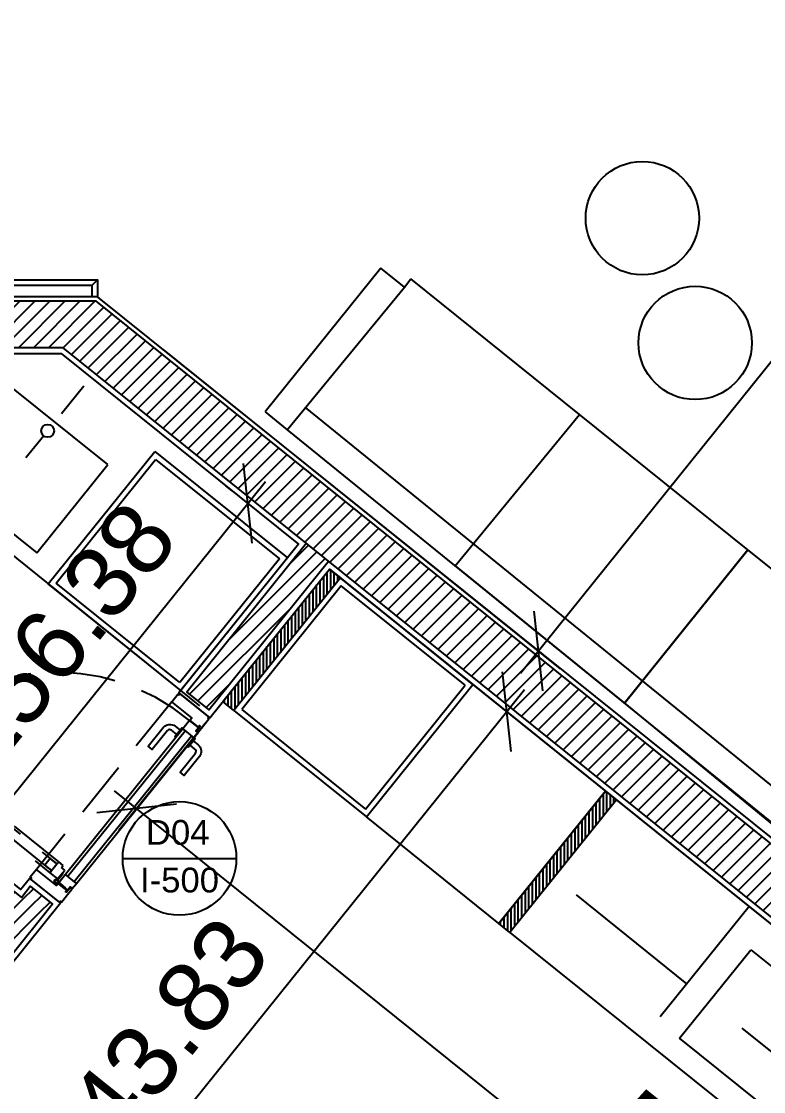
# Model space of a CAD drawing. Extents: x -1.7 to 46.3, y -159.8 to -77.2.
# Drawn here: x 16.023 to 18.641, y -93.626 to -89.849 of the extents above; entities that cross this region are included whole.
import ezdxf
from ezdxf.enums import TextEntityAlignment as Align

# ---------------------------------------------------------------- set-up
doc = ezdxf.new("R2010")
doc.units = 0
doc.header["$MEASUREMENT"] = 0
doc.header["$PDMODE"] = 35
doc.header["$PDSIZE"] = 0.3
for name, pattern in [('9-48-Xref plan$0$DASHED', [0.75, 0.5, -0.25]), ('9-48-Xref plan$0$HIDDEN', [0.3, 0.2, -0.1]), ('DASHDOT2', [0.5, 0.25, -0.125, 0, -0.125]), ('DASHED', [0.75, 0.5, -0.25])]:
    doc.linetypes.add(name, pattern=pattern)
doc.layers.get('0').update_dxf_attribs({"linetype": 'CONTINUOUS'})
doc.layers.get('DEFPOINTS').update_dxf_attribs({"linetype": 'CONTINUOUS'})
for name, color, linetype in [('0-DASHED', 8, 'DASHED'), ('60%', 7, 'CONTINUOUS'), ('9-48-Xref plan$0$0-DASHED', 8, '9-48-Xref plan$0$DASHED'), ('9-48-Xref plan$0$A-HATCH-CONC', 8, 'CONTINUOUS'), ('9-48-Xref plan$0$AR10-METAL', 243, 'CONTINUOUS'), ('9-48-Xref plan$0$AR12-WOOD', 42, 'CONTINUOUS'), ('9-48-Xref plan$0$AR13-PLST', 31, 'CONTINUOUS'), ('9-48-Xref plan$0$AR19-DOORS', 34, 'CONTINUOUS'), ('9-48-Xref plan$0$CON02-NON-STRUCT', 5, 'CONTINUOUS'), ('9-48-Xref plan$0$HT03-NON-STRUCT', 52, 'CONTINUOUS'), ('9-48-Xref plan$0$INT04-HINGE', 242, 'CONTINUOUS'), ('a-dim', 3, 'CONTINUOUS'), ('AR25-FURN', 142, 'CONTINUOUS'), ('AR26-SANIT', 143, 'CONTINUOUS'), ('AR27-KITCHEN', 42, 'CONTINUOUS'), ('DM02-AX-50', 11, 'CONTINUOUS'), ('DM04-ARCH-100', 21, 'CONTINUOUS'), ('SMB05-DOOR-NO', 32, 'CONTINUOUS')]:
    doc.layers.add(name, color=color, linetype=linetype)
doc.styles.add('A100-STEXT', font='ARIAL.TTF', dxfattribs={"height": 0.25})
doc.styles.add('raa', font='ARIAL.TTF')
doc.dimstyles.new('A100-DIM', dxfattribs={"dimtxt": 0.25, "dimasz": 0.2, "dimexe": 0.1, "dimexo": 0.3, "dimgap": 0.1, "dimtad": 1, "dimlfac": 100, "dimrnd": 0.5, "dimdsep": 46, "dimtxsty": 'A100-STEXT', "dimblk1": 'OBLIQUE', "dimblk2": 'OBLIQUE', "dimsah": 1, "dimcen": -0.05, "dimdle": 0.1, "dimclrd": 15, "dimclre": 15, "dimclrt": 256, "dimadec": 0, "dimazin": 0, "dimtfac": 0.28, "dimtix": 1, "dimtmove": 2, "dimatfit": 3, "dimldrblk": 'OBLIQUE', "dimfxl": 0, "dimtolj": 1, "dimarcsym": 0})
doc.dimstyles.new('dim-law', dxfattribs={"dimtxt": 0.25, "dimasz": 0.2, "dimexe": 0.1, "dimexo": 0.3, "dimgap": 0.1, "dimtad": 1, "dimlfac": 100, "dimdsep": 46, "dimtxsty": 'A100-STEXT', "dimblk1": 'OBLIQUE', "dimblk2": 'OBLIQUE', "dimsah": 1, "dimcen": -0.05, "dimdle": 0.1, "dimclrd": 15, "dimclre": 15, "dimclrt": 256, "dimadec": 0, "dimazin": 0, "dimtfac": 0.28, "dimtix": 1, "dimtmove": 2, "dimatfit": 3, "dimldrblk": 'OBLIQUE', "dimfxl": 0, "dimtolj": 1, "dimarcsym": 0})
pattern_1 = [(45, (8.92711, -200.333704), (-0.026516504, 0.026516504), [])]

# ---------------------------------------------------------------- blocks, each defined once
blk = doc.blocks.new('_OBLIQUE')
at = {"color": 0, "linetype": 'ByBlock'}
blk.add_line((-0.5, -0.5), (0.5, 0.5), dxfattribs=at)
blk = doc.blocks.new('*D190')
at = {"layer": '60%', "color": 15, "lineweight": -2}
for p, q in [((14.1028, -80.98), (17.1503, -77.1905)), ((17.0097, -77.2058), (45.0024, -99.7176)), ((41.9397, -103.3664), (44.9872, -99.577))]:
    blk.add_line(p, q, dxfattribs=at)
at = {"layer": 'DEFPOINTS', "color": 0}
for p in [(13.9148, -81.2137), (44.9245, -99.6549), (41.7517, -103.6002)]:
    blk.add_point(p, dxfattribs=at)
at = {"layer": '60%', "color": 15, "lineweight": -2, "xscale": 0.2, "yscale": 0.2, "zscale": 0.2}
for p, rotation in [((17.0876, -77.2685), 141.1937093848894), ((44.9245, -99.6549), 321.1937093848894)]:
    blk.add_blockref('_OBLIQUE', p, dxfattribs=dict(at, rotation=rotation))
at = {"layer": '60%', "insert": (31.1488, -88.2842), "char_height": 0.25, "attachment_point": 5, "rotation": 321.1937, "style": 'A100-STEXT'}
blk.add_mtext('\\A1;3572', dxfattribs=at)
blk = doc.blocks.new('*D268')
at = {"layer": 'a-dim', "color": 15, "lineweight": -2}
for p, q in [((20.7943, -85.7004), (22.1933, -86.8254)), ((17.7837, -92.149), (22.178, -86.6848)), ((16.5254, -91.0087), (17.9243, -92.1337))]:
    blk.add_line(p, q, dxfattribs=at)
at = {"layer": 'DEFPOINTS', "color": 0}
for p in [(20.5605, -85.5124), (22.1153, -86.7627), (16.2916, -90.8207)]:
    blk.add_point(p, dxfattribs=at)
at = {"layer": 'a-dim', "color": 15, "lineweight": -2, "xscale": 0.2, "yscale": 0.2, "zscale": 0.2}
for p, rotation in [((22.1153, -86.7627), 51.19370933607357), ((17.8464, -92.071), 231.1937093360736)]:
    blk.add_blockref('_OBLIQUE', p, dxfattribs=dict(at, rotation=rotation))
at = {"layer": 'a-dim', "insert": (19.8035, -89.2742), "char_height": 0.25, "attachment_point": 5, "rotation": 51.1937, "style": 'A100-STEXT'}
blk.add_mtext('\\A1;681.19', dxfattribs=at)
blk = doc.blocks.new('*D269')
at = {"layer": 'a-dim', "color": 15, "lineweight": -2}
for p, q in [((14.4345, -83.4474), (14.6089, -83.2305)), ((22.9692, -90.0821), (14.4683, -83.2457)), ((22.7794, -90.1585), (22.9539, -89.9415))]:
    blk.add_line(p, q, dxfattribs=at)
at = {"layer": 'DEFPOINTS', "color": 0}
for p in [(14.5463, -83.3084), (14.2464, -83.6812), (22.5914, -90.3923)]:
    blk.add_point(p, dxfattribs=at)
at = {"layer": 'a-dim', "color": 15, "lineweight": -2, "xscale": 0.2, "yscale": 0.2, "zscale": 0.2}
for p, rotation in [((14.5463, -83.3084), 141.1937093955187), ((22.8913, -90.0194), 321.1937093955187)]:
    blk.add_blockref('_OBLIQUE', p, dxfattribs=dict(at, rotation=rotation))
at = {"layer": 'a-dim', "insert": (18.8614, -86.4865), "char_height": 0.25, "attachment_point": 5, "rotation": 321.1937, "style": 'A100-STEXT'}
blk.add_mtext('\\A1;1070.87', dxfattribs=at)
blk = doc.blocks.new('*D273')
at = {"layer": 'a-dim', "color": 15, "lineweight": -2}
for p, q in [((15.7794, -92.8468), (16.8848, -91.4723)), ((16.7664, -91.5055), (16.7442, -91.4876)), ((15.7864, -92.7241), (15.7641, -92.7062))]:
    blk.add_line(p, q, dxfattribs=at)
at = {"layer": 'DEFPOINTS', "color": 0}
for p in [(16.8221, -91.5503), (17.0002, -91.6935), (16.0202, -92.9122)]:
    blk.add_point(p, dxfattribs=at)
at = {"layer": 'a-dim', "color": 15, "lineweight": -2, "xscale": 0.2, "yscale": 0.2, "zscale": 0.2}
for p, rotation in [((16.8221, -91.5503), 51.19360855316758), ((15.8421, -92.7689), 231.1936085531676)]:
    blk.add_blockref('_OBLIQUE', p, dxfattribs=dict(at, rotation=rotation))
at = {"layer": 'a-dim', "insert": (16.1546, -92.0169), "char_height": 0.25, "attachment_point": 5, "rotation": 51.1936, "style": 'A100-STEXT'}
blk.add_mtext('\\A1;156.38', dxfattribs=at)
blk = doc.blocks.new('*D274')
at = {"layer": 'a-dim', "color": 15, "lineweight": -2}
for p, q in [((15.518, -95.042), (17.7981, -92.2068)), ((17.8078, -92.343), (17.8133, -92.3474)), ((15.653, -95.0223), (15.6586, -95.0268))]:
    blk.add_line(p, q, dxfattribs=at)
at = {"layer": 'DEFPOINTS', "color": 0}
for p in [(17.574, -92.155), (17.7354, -92.2848), (15.4193, -94.8343)]:
    blk.add_point(p, dxfattribs=at)
at = {"layer": 'a-dim', "color": 15, "lineweight": -2, "xscale": 0.2, "yscale": 0.2, "zscale": 0.2}
for p, rotation in [((17.7354, -92.2848), 51.1937050809596), ((15.5807, -94.9641), 231.1937050809596)]:
    blk.add_blockref('_OBLIQUE', p, dxfattribs=dict(at, rotation=rotation))
at = {"layer": 'a-dim', "insert": (16.4806, -93.4817), "char_height": 0.25, "attachment_point": 5, "rotation": 51.1937, "style": 'A100-STEXT'}
blk.add_mtext('\\A1;343.83', dxfattribs=at)
blk = doc.blocks.new('*D275')
at = {"layer": 'a-dim', "color": 15, "lineweight": -2}
for p, q in [((16.6718, -92.3263), (16.3674, -92.7048)), ((20.4452, -95.8558), (16.3521, -92.5642)), ((20.609, -95.4926), (20.3046, -95.8711))]:
    blk.add_line(p, q, dxfattribs=at)
at = {"layer": 'DEFPOINTS', "color": 0}
for p in [(16.8598, -92.0925), (16.43, -92.6269), (20.797, -95.2588)]:
    blk.add_point(p, dxfattribs=at)
at = {"layer": 'a-dim', "color": 15, "lineweight": -2, "xscale": 0.2, "yscale": 0.2, "zscale": 0.2}
for p, rotation in [((16.43, -92.6269), 141.1937050809955), ((20.3672, -95.7932), 321.1937050809955)]:
    blk.add_blockref('_OBLIQUE', p, dxfattribs=dict(at, rotation=rotation))
at = {"layer": 'a-dim', "insert": (18.5413, -94.0326), "char_height": 0.25, "attachment_point": 5, "rotation": 321.1937, "style": 'A100-STEXT'}
blk.add_mtext('\\A1;505.24', dxfattribs=at)

msp = doc.modelspace()

# ---------------------------------------------------------------- hatches: boundary and pattern name
at = {"layer": '9-48-Xref plan$0$HT03-NON-STRUCT'}
h = msp.add_hatch(dxfattribs=at)
h.set_pattern_fill('ANSI31', color=252, scale=0.3, style=0, double=1)
h.set_pattern_definition(pattern_1)
h.paths.add_polyline_path([(15.37837, -90.83568), (15.37837, -91.00068), (16.1706, -91.00068), (20.04242, -94.11441), (20.16776, -93.95856), (16.28455, -90.83568)])
h = msp.add_hatch(dxfattribs=at)
h.set_pattern_fill('ANSI31', color=252, scale=0.3, style=0, double=1)
h.set_pattern_definition([(45, (8.910545, -200.32038), (-0.026516504, 0.026516504), [])])
h.paths.add_polyline_path([(16.6066, -92.21584), (16.68453, -92.27851), (17.10673, -91.75352), (17.0288, -91.69085)])
h = msp.add_hatch(dxfattribs=at)
h.set_pattern_fill('ANSI31', color=252, scale=0.3, style=0, double=1)
h.set_pattern_definition(pattern_1)
h.paths.add_polyline_path([(16.05465, -92.90124), (16.02326, -92.94027), (16.10167, -93.00333), (16.13302, -92.96436)])
h.paths.add_polyline_path([(13.81048, -91.98568), (14.83624, -91.98568), (16.10164, -93.00331), (15.97627, -93.15921), (14.7658, -92.18568), (13.81048, -92.18568)])

# ---------------------------------------------------------------- linework, layer by layer
msp.add_line((17.00068, -91.6939), (16.58532, -92.21033))
at = {"layer": '0-DASHED'}
msp.add_line((18.59048, -92.97226), (18.21464, -93.43961), dxfattribs=at)
at = {"layer": '9-48-Xref plan$0$0-DASHED', "ltscale": 10}
for p, q in [((16.14952, -92.8773), (16.16855, -92.85367)), ((16.15129, -92.87829), (16.17011, -92.85492)), ((16.17011, -92.85492), (16.16855, -92.85367))]:
    msp.add_line(p, q, dxfattribs=at)
for points in [[(16.14863, -92.82221), (16.12527, -92.80339), (16.10645, -92.82676), (16.12981, -92.84557)], [(16.17589, -92.84417), (16.16457, -92.83505), (16.17084, -92.82726), (16.1549, -92.81442), (16.12354, -92.85336), (16.1508, -92.87532)]]:
    msp.add_lwpolyline(points, close=True, dxfattribs=at)
at = {"layer": '9-48-Xref plan$0$A-HATCH-CONC', "linetype": '9-48-Xref plan$0$HIDDEN'}
msp.add_lwpolyline([(16.55343, -92.25007), (16.07667, -92.84194)], dxfattribs=at)
for points in [[(16.1549, -92.81442), (15.63553, -92.3961), (15.62926, -92.40389), (16.14863, -92.82221)], [(16.12981, -92.84557), (15.61044, -92.42725), (15.60417, -92.43504), (16.12354, -92.85336)]]:
    msp.add_lwpolyline(points, close=True, dxfattribs=at)
msp.add_arc((16.14398, -92.88557), 0.73986, 50.30817, 137.09989, dxfattribs=at)
at = {"layer": '9-48-Xref plan$0$AR10-METAL', "ltscale": 70}
for points in [[(16.56567, -92.33631), (16.58281, -92.35011), (16.57089, -92.36491), (16.55298, -92.35048, 0.4142136), (16.53892, -92.352), (16.48497, -92.41897), (16.47017, -92.40706), (16.52349, -92.34086, -0.4142136)], [(16.65121, -92.44373), (16.5979, -92.50993), (16.5831, -92.49801), (16.63704, -92.43103, 0.4142136), (16.63553, -92.41697), (16.61762, -92.40255), (16.62954, -92.38775), (16.64667, -92.40155, -0.4142136)]]:
    msp.add_lwpolyline(points, format="xyb", close=True, dxfattribs=at)
for points in [[(16.56462, -92.3727), (16.58971, -92.34155), (16.5936, -92.34468), (16.56851, -92.37583)], [(16.61134, -92.41033), (16.63644, -92.37918), (16.63254, -92.37605), (16.60745, -92.4072)]]:
    msp.add_lwpolyline(points, close=True, dxfattribs=at)
at = {"layer": '9-48-Xref plan$0$AR12-WOOD'}
msp.add_lwpolyline([(13.73948, -90.76088), (16.29159, -90.76088), (16.27159, -90.78069), (13.73948, -90.78069)], close=True, dxfattribs=at)
for points in [[(16.27159, -90.78069), (16.27159, -90.82068)], [(16.29159, -90.76088), (16.29159, -90.82068)]]:
    msp.add_lwpolyline(points, dxfattribs=at)
at = {"layer": '9-48-Xref plan$0$AR13-PLST', "ltscale": 0.25}
for points in [[(20.1803, -93.94298), (16.29159, -90.82068), (13.79048, -90.82068), (13.79048, -91.02068), (14.15837, -91.02068), (14.15837, -91.25568), (15.39837, -91.25568), (15.39837, -91.02068), (16.16355, -91.02068), (17.00068, -91.6939), (16.57848, -92.21889), (16.68758, -92.30663), (17.10978, -91.78164), (20.02989, -94.13), (20.02989, -94.13), (20.02989, -94.13), (20.02989, -94.13), (20.02989, -94.13)], [(15.22575, -92.58123), (14.75875, -92.20568), (13.79048, -92.20568), (13.79048, -91.96568), (14.84328, -91.96568), (16.02021, -92.91216), (16.05161, -92.87311), (16.16113, -92.96132), (15.97935, -93.18735), (15.33489, -92.669)]]:
    msp.add_lwpolyline(points, dxfattribs=at)
at = {"layer": '9-48-Xref plan$0$AR19-DOORS', "linetype": 'Continuous'}
for points in [[(16.64736, -92.33857), (16.61774, -92.31471), (16.62401, -92.30693), (16.55343, -92.25007), (16.55343, -92.25007), (16.55342, -92.25006), (16.57537, -92.22281), (16.57942, -92.22607), (16.58256, -92.22217), (16.68399, -92.30387), (16.68085, -92.30776), (16.6849, -92.31103), (16.66638, -92.33402), (16.66324, -92.33792), (16.64756, -92.35739), (16.64136, -92.3524), (16.65424, -92.33641), (16.65113, -92.3339), (16.64736, -92.33857)], [(16.18318, -92.91488), (16.15356, -92.89102), (16.14728, -92.89881), (16.07669, -92.84195), (16.07669, -92.84195), (16.07667, -92.84194), (16.05472, -92.8692), (16.05877, -92.87246), (16.05563, -92.87635), (16.15708, -92.95806), (16.16021, -92.95417), (16.16426, -92.95743), (16.18279, -92.93443), (16.18592, -92.93054), (16.2016, -92.91107), (16.19541, -92.90607), (16.18253, -92.92206), (16.17941, -92.91955), (16.18318, -92.91488)]]:
    msp.add_lwpolyline(points, dxfattribs=at)
for points in [[(16.6316, -92.37721), (16.64632, -92.35894), (16.63854, -92.35266), (16.64765, -92.34135), (16.6165, -92.31626), (16.59266, -92.34585)], [(16.18643, -92.86614), (16.60045, -92.35212), (16.59266, -92.34585), (16.17865, -92.85987)], [(16.21759, -92.89123), (16.6316, -92.37721), (16.62381, -92.37094), (16.2098, -92.88496)], [(16.18596, -92.91456), (16.19508, -92.90324), (16.20286, -92.90951), (16.21759, -92.89123), (16.17865, -92.85987), (16.15481, -92.88946)]]:
    msp.add_lwpolyline(points, close=True, dxfattribs=at)
at = {"layer": '9-48-Xref plan$0$CON02-NON-STRUCT'}
for points in [[(15.37837, -90.83568), (16.28455, -90.83568), (20.16776, -93.95856), (20.16776, -93.95856), (20.16776, -93.95856), (20.16776, -93.95856), (20.16776, -93.95856), (20.04242, -94.11441), (16.1706, -91.00068), (15.37837, -91.00068), (15.37837, -90.83568)], [(17.02875, -91.69092), (16.6066, -92.21584), (16.68453, -92.27851), (17.10667, -91.75359)], [(13.81048, -91.98568), (14.83624, -91.98568), (16.02326, -92.94027), (16.05465, -92.90124), (16.13302, -92.96436), (15.97627, -93.15921), (14.7658, -92.18568), (13.81048, -92.18568), (13.81048, -91.98568)]]:
    msp.add_lwpolyline(points, dxfattribs=at)
at = {"layer": '9-48-Xref plan$0$HT03-NON-STRUCT', "ltscale": 300}
msp.add_line((20.03393, -94.13325), (17.10978, -91.78164), dxfattribs=at)
at = {"layer": '9-48-Xref plan$0$INT04-HINGE', "ltscale": 0.8}
for p, q in [((16.15094, -92.89052), (16.17458, -92.90956)), ((16.15247, -92.88918), (16.17583, -92.908)), ((16.15278, -92.88879), (16.17615, -92.90761)), ((16.15377, -92.88702), (16.1774, -92.90605)), ((16.17458, -92.90956), (16.17583, -92.908)), ((16.17615, -92.90761), (16.1774, -92.90605))]:
    msp.add_line(p, q, dxfattribs=at)
for radius in [0.0075, 0.0075, 0.0075, 0.0075, 0.0075, 0.0075, 0.0075, 0.0075, 0.0075, 0.0075, 0.0075, 0.0075, 0.0075, 0.0075, 0.0075, 0.0075, 0.0075, 0.0075, 0.0075, 0.0075, 0.0075, 0.0075, 0.0075, 0.0075, 0.0075, 0.0075, 0.0075, 0.0075, 0.0075, 0.0075, 0.0075, 0.0075, 0.0055, 0.0055, 0.0055, 0.0055, 0.0055, 0.0055, 0.0055, 0.0055, 0.0055, 0.0055, 0.0055, 0.0055, 0.0055, 0.0055, 0.0055, 0.0055, 0.0055, 0.0055, 0.0055, 0.0055, 0.0055, 0.0055, 0.0055, 0.0055, 0.0055, 0.0055, 0.0055, 0.0055, 0.0055, 0.0055, 0.0055, 0.0055]:
    msp.add_circle((16.14678, -92.88428), radius, dxfattribs=at)
at = {"layer": 'AR25-FURN', "linetype": 'Continuous'}
for p, q in [((17.29101, -90.71974), (16.88291, -91.2272)), ((17.37425, -90.78676), (17.29101, -90.71974)), ((16.96083, -91.28987), (17.37425, -90.78676)), ((16.88291, -91.2272), (16.96083, -91.28987)), ((19.34889, -93.09762), (17.02527, -91.21132)), ((18.58602, -91.71366), (17.99177, -91.23576)), ((16.96083, -91.28987), (19.28522, -93.1768)), ((18.58602, -91.71366), (18.15031, -92.25549)), ((18.15031, -92.25549), (18.58602, -91.71366)), ((19.17982, -92.19119), (18.58602, -91.71366)), ((17.55309, -91.77066), (18.15031, -92.25549)), ((18.15031, -92.25549), (18.73988, -92.73824))]:
    msp.add_line(p, q, dxfattribs=at)
at = {"layer": 'AR25-FURN'}
for p, q in [((17.37425, -90.78676), (17.3975, -90.75785)), ((17.99177, -91.23576), (17.3975, -90.75785)), ((17.55309, -91.77066), (17.99177, -91.23576))]:
    msp.add_line(p, q, dxfattribs=at)
for centre in [(18.21388, -90.5434), (18.40006, -90.98363)]:
    msp.add_circle(centre, 0.2, dxfattribs=at)
at = {"layer": 'AR26-SANIT'}
for p, q in [((16.32815, -91.41318), (15.9541, -91.11237)), ((15.70342, -91.42407), (16.07747, -91.72488)), ((16.07747, -91.72488), (16.32815, -91.41318)), ((18.34522, -93.43682), (18.5959, -93.12511)), ((18.5959, -93.12511), (19.14138, -93.56379)), ((18.89071, -93.8755), (18.34522, -93.43682))]:
    msp.add_line(p, q, dxfattribs=at)
msp.add_circle((16.11606, -91.29394), 0.02259, dxfattribs=at)
at = {"layer": 'AR27-KITCHEN'}
for p, q in [((15.39837, -91.25568), (16.65195, -92.26392)), ((16.11775, -91.83433), (16.49381, -91.36669)), ((16.49381, -91.36669), (16.96138, -91.74269)), ((16.14587, -91.83128), (16.49686, -91.3948)), ((16.49686, -91.3948), (16.93326, -91.74574)), ((16.93326, -91.74574), (16.58234, -92.18215)), ((16.96138, -91.74269), (16.58539, -92.21027)), ((16.73377, -92.2492), (17.10978, -91.78164)), ((17.08961, -91.8865), (17.08961, -91.80672)), ((17.10211, -91.87096), (17.10211, -91.79118)), ((17.10978, -91.78164), (17.14875, -91.81297)), ((17.11461, -91.85542), (17.11461, -91.78552)), ((17.12711, -91.83987), (17.12711, -91.79557)), ((17.13961, -91.82433), (17.13961, -91.80563)), ((16.58539, -92.21027), (16.11775, -91.83433)), ((16.58234, -92.18215), (16.14587, -91.83128)), ((17.14875, -91.81297), (16.77273, -92.28053)), ((17.14875, -91.81297), (16.77273, -92.28053)), ((17.1518, -91.84109), (16.80085, -92.27748)), ((17.06461, -91.91759), (17.06461, -91.83781)), ((17.07711, -91.90205), (17.07711, -91.82226)), ((17.61632, -92.18897), (17.14875, -91.81297)), ((17.5882, -92.19202), (17.1518, -91.84109)), ((17.03961, -91.94868), (17.03961, -91.86889)), ((17.05211, -91.93313), (17.05211, -91.85335)), ((17.00211, -91.99531), (17.00211, -91.91552)), ((17.01461, -91.97976), (17.01461, -91.89998)), ((17.02711, -91.96422), (17.02711, -91.88444)), ((16.97711, -92.02639), (16.97711, -91.94661)), ((16.98961, -92.01085), (16.98961, -91.93107)), ((16.93961, -92.07302), (16.93961, -91.99324)), ((16.95211, -92.05748), (16.95211, -91.9777)), ((16.96461, -92.04194), (16.96461, -91.96215)), ((16.91461, -92.10411), (16.91461, -92.02433)), ((16.92711, -92.08857), (16.92711, -92.00878)), ((16.87711, -92.15074), (16.87711, -92.07096)), ((16.88961, -92.1352), (16.88961, -92.05541)), ((16.90211, -92.11965), (16.90211, -92.03987)), ((16.85211, -92.18183), (16.85211, -92.10204)), ((16.86461, -92.16628), (16.86461, -92.0865)), ((16.82711, -92.21291), (16.82711, -92.13313)), ((16.83961, -92.19737), (16.83961, -92.11759)), ((16.78961, -92.25954), (16.78961, -92.17976)), ((16.80211, -92.244), (16.80211, -92.16422)), ((16.81461, -92.22846), (16.81461, -92.14867)), ((16.76461, -92.274), (16.76461, -92.21085)), ((16.77711, -92.27509), (16.77711, -92.1953)), ((17.2372, -92.6285), (17.5882, -92.19202)), ((17.24026, -92.65662), (17.61632, -92.18897)), ((17.24026, -92.65662), (17.61632, -92.18897)), ((17.61632, -92.18897), (18.08389, -92.56497)), ((16.77273, -92.28053), (16.73377, -92.2492)), ((16.73961, -92.2539), (16.73961, -92.24193)), ((16.75211, -92.26395), (16.75211, -92.22639)), ((16.77273, -92.28053), (17.24026, -92.65662)), ((16.80085, -92.27748), (17.2372, -92.6285)), ((17.70789, -93.03254), (18.0839, -92.56498)), ((18.08389, -92.56497), (17.7079, -93.03256)), ((18.12287, -92.59632), (17.74685, -93.06388)), ((18.06373, -92.66985), (18.06373, -92.59006)), ((18.07623, -92.65431), (18.07623, -92.57452)), ((18.0839, -92.56498), (18.12287, -92.59632)), ((18.08873, -92.63876), (18.08873, -92.56887)), ((18.10123, -92.62322), (18.10123, -92.57892)), ((18.11373, -92.60768), (18.11373, -92.58897)), ((18.02623, -92.71648), (18.02623, -92.63669)), ((18.03873, -92.70094), (18.03873, -92.62115)), ((18.05123, -92.68539), (18.05123, -92.60561)), ((17.7079, -93.03256), (17.24026, -92.65662)), ((18.00123, -92.74757), (18.00123, -92.66778)), ((18.01373, -92.73202), (18.01373, -92.65224)), ((17.97623, -92.77865), (17.97623, -92.69887)), ((17.98873, -92.76311), (17.98873, -92.68332)), ((17.93873, -92.82528), (17.93873, -92.7455)), ((17.95123, -92.80974), (17.95123, -92.72995)), ((17.96373, -92.7942), (17.96373, -92.71441)), ((17.91373, -92.85637), (17.91373, -92.77658)), ((17.92623, -92.84083), (17.92623, -92.76104)), ((17.87623, -92.903), (17.87623, -92.82321)), ((17.88873, -92.88746), (17.88873, -92.80767)), ((17.90123, -92.87191), (17.90123, -92.79213)), ((17.85123, -92.93409), (17.85123, -92.8543)), ((17.86373, -92.91854), (17.86373, -92.83876)), ((17.81373, -92.98072), (17.81373, -92.90093)), ((17.82623, -92.96517), (17.82623, -92.88539)), ((17.83873, -92.94963), (17.83873, -92.86984)), ((17.78873, -93.0118), (17.78873, -92.93202)), ((17.80123, -92.99626), (17.80123, -92.91648)), ((17.76373, -93.04289), (17.76373, -92.96311)), ((17.77623, -93.02735), (17.77623, -92.94756)), ((17.72623, -93.0473), (17.72623, -93.00974)), ((17.73873, -93.05735), (17.73873, -92.99419)), ((17.75123, -93.05843), (17.75123, -92.97865)), ((17.74685, -93.06388), (17.70789, -93.03254)), ((17.71373, -93.03724), (17.71373, -93.02528)), ((17.74685, -93.06388), (19.38351, -94.37961))]:
    msp.add_line(p, q, dxfattribs=at)
at = {"layer": 'AR27-KITCHEN', "linetype": 'DASHED'}
msp.add_line((19.54002, -94.18502), (17.9034, -92.86922), dxfattribs=at)
at = {"layer": 'DM02-AX-50', "color": 1, "linetype": 'DASHDOT2', "ltscale": 0.5}
msp.add_line((16.24304, -91.13605), (15.8209, -91.66097), dxfattribs=at)
at = {"layer": 'DM04-ARCH-100'}
msp.add_line((16.73371, -92.24928), (17.10978, -91.78164), dxfattribs=at)
at = {"layer": 'SMB05-DOOR-NO'}
msp.add_line((16.38054, -92.80289), (16.78144, -92.80289), dxfattribs=at)
msp.add_circle((16.58099, -92.80289), 0.20045, dxfattribs=at)

# ---------------------------------------------------------------- texts
at = {"layer": 'SMB05-DOOR-NO', "style": 'raa'}
for s, p in [('D04 ', (16.59177, -92.711)), ('I-500', (16.58098, -92.87916))]:
    msp.add_text(s, height=0.0875, dxfattribs=at).set_placement(p, align=Align.MIDDLE_CENTER)

# ---------------------------------------------------------------- dimensions: what is measured, and where the dimension line sits
at = {"layer": '60%'}
dim = msp.add_aligned_dim(p1=(13.91484, -81.213748), p2=(41.751696, -103.600187), distance=5.062794, dimstyle='A100-DIM', dxfattribs=at)
dim.commit()
dim.dimension.update_dxf_attribs({"geometry": '*D190', "text_midpoint": (31.148783, -88.284226)})
at = {"layer": 'a-dim'}
for p1, p2, distance, picture, middle in [((22.59144, -90.39226), (14.24645, -83.68121), -0.47843, '*D269', (18.86143, -86.48651)), ((16.29159, -90.82068), (20.56054, -85.51238), -1.99519, '*D268', (19.80346, -89.27423)), ((16.02021, -92.91216), (17.00023, -91.69353), 0.22861, '*D273', (16.15461, -92.01686)), ((20.79697, -95.25879), (16.85979, -92.0925), 0.68574, '*D275', (18.5413, -94.03262)), ((15.41927, -94.83431), (17.574, -92.15497), -0.2071, '*D274', (16.48055, -93.48171))]:
    dim = msp.add_aligned_dim(p1=p1, p2=p2, distance=distance, dimstyle='dim-law', dxfattribs=at)
    dim.commit()
    dim.dimension.update_dxf_attribs({"geometry": picture, "text_midpoint": middle})

doc.saveas('drawing.dxf')
